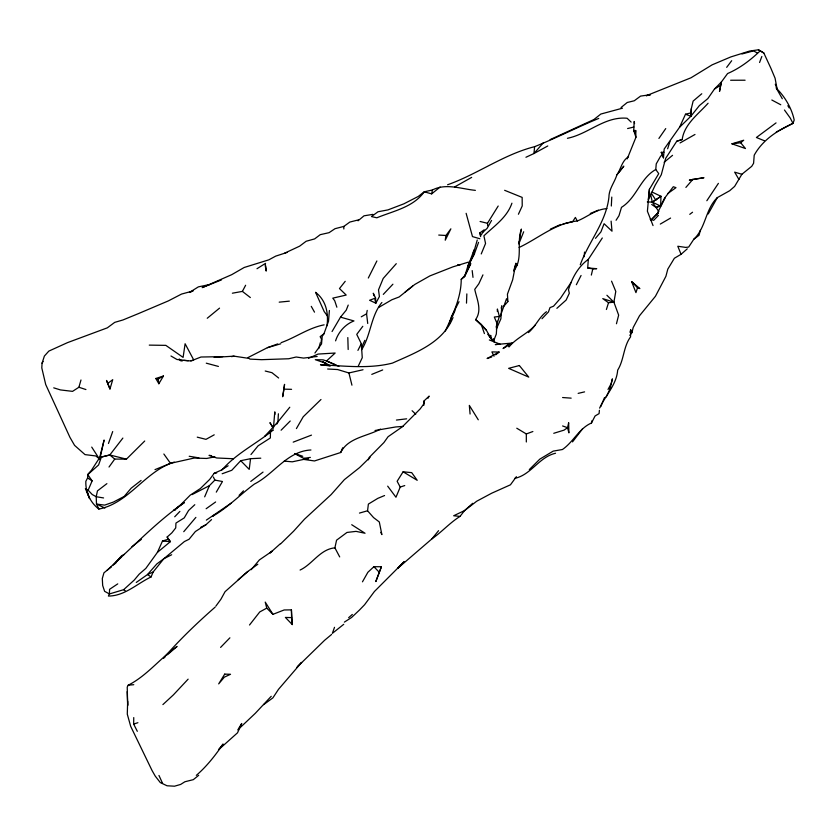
<?xml version="1.0" encoding="UTF-8"?>
<svg xmlns="http://www.w3.org/2000/svg" width="836" height="836" viewBox="0 0 836 836"><rect width="100%" height="100%" fill="white"/><g stroke="black" fill="none" stroke-linecap="round" stroke-linejoin="round"><path stroke-width="1.25" d="M127.187 691.633L127.678 705.459L127.229 687.077L128.201 685.207C147 675.697 159.927 658.381 177.075 646.427L167.409 654.787M461.221 279.37L464.576 276.674L470.783 263.601L464.952 275.41L461.221 279.37C461.242 297.48 452.684 314.994 445.285 331.046M137.313 731.312L133.655 724.07L133.75 717.581M343.826 228.98L343.868 226.41L349.824 222.062L358.383 219.899M221.885 470.051C236.274 453.342 256.412 443.874 273.278 429.913L270.477 431.167L270.362 437.959L258.073 445.839L250.967 454.533M497.159 321.202L496.323 334.045L493.773 340.565M497.336 311.452L497.389 309.006L499.364 316.436L497.106 323.647L494.306 317.032L499.364 316.436M629.822 335.34L631.953 332.613L630.699 329.823L630.553 336.887C623.322 346.689 624.126 359.835 617.679 370.149C616.529 384.821 605.619 395.125 599.6 408.114M490.638 337.66L490.701 335.34L490.701 337.828M127.657 701.331L127.291 714.163L130.688 726.359L152.058 770.531L155.256 776.132L160.293 782.569L167.033 785.777L174.515 786.195L180.639 784.44L184.881 781.764L193.325 779.654L198.686 775.317M647.315 201.925L652.341 202.113L660.618 206.105L660.983 196.324L652.038 192.019M466.488 303.134L466.843 293.906M493.648 341.715L493.794 338.57M663.857 152.298L661.255 152.309L663.47 157.847L664.192 149.017L679.574 127.239L690.891 116.235L691.278 108.805L693.128 101.093L701.77 93.757M611.315 206.022L611.785 197.077M193.22 290.907L181.548 294.063L168.381 300.887L138.494 313.584L122.944 319.969L114.731 322.362L107.311 327.848L67.497 342.635L48.843 351.099L44.381 356.063L42.061 363.2L41.8 367.924L45.708 384.529L69.942 437.353L74.571 445.369L85.011 454.606L95.774 455.954L99.62 458.985M278.388 413.789L277.928 421.866L276.862 424.03M174.243 462.109C145.182 471.086 129.078 503.147 98.867 509.072C90.246 502.488 85.429 492.164 85.836 481.327L87.581 477.931L87.79 474.608L98.585 464.973L101.386 457.041L109.809 454.972L126.445 459.142L144.722 441.011M587.708 267.959L596.726 268.68L592.808 268.899L587.708 267.959L588.314 259.39L602.307 237.978M423.768 405.46L424.103 400.883L429.14 396.097L428.042 398.197M584.197 256.756L584.542 252.064M329.384 310.49L328.517 321.223L323.94 333.804L322.226 336.291L321.536 343.92L314.932 353.011M708.092 103.246C698.259 114.229 684.276 124.125 682.176 139.56L676.784 141.2L665.613 158.453L661.297 174.724L655.184 185.205L648.266 199.961L649.405 189.323L658.726 173.648L655.779 169.489L656.239 163.877L660.659 156.092L662.76 154.932L661.255 152.309M273.456 427.907L274.793 411.866L274.929 414.395M649.405 189.323L647.398 211.226L653.031 225.584M599.391 410.309L599.088 413.601L595.086 415.962L591.47 423.006C579.129 428.283 573.35 442.056 562.44 449.517L553.213 451.116L539.805 459.142L529.303 469.592M598.743 118.419C577.101 127.312 556.327 138.003 534.622 146.666L533.953 153.531L525.938 157.262M679.574 127.239L685.51 114.229L690.891 116.235L691.278 108.805M635.444 132.715L635.705 130.541L633.761 130.395L634.169 121.481L634.566 123.571M283.989 389.158L284.564 384.361L282.662 396.755L283.989 389.158L291.565 389.325M380.777 532.333L381.885 534.601L379.304 521.967L373.577 517.599L367.558 510.775L368.383 504.087L377.83 498.35L384.57 495.539M260.79 458.18L250.549 458.692L249.222 469.383L240.716 460.699L231.76 470.292L222.157 473.761M473.73 252.399L477.241 240.005M321.139 341.694L321.526 339.113L320.146 336.657L323.94 333.804M445.964 235.48L445.243 240.204L450.876 228.834L445.964 235.48L438.733 235.062M616.456 323.751L618.65 315.13L613.906 302.193L615.787 291.419L611.555 281.168M367.725 323.48L366.576 313.813L367.223 310.407M518.644 243.704L519.104 241.259M519.564 238.824L521.413 229.074C516.303 242.597 523.388 259.223 513.659 270.937M432.421 189.981L424.228 191.81C413.433 207.192 393.317 211.017 376.848 217.788L371.466 216.566L377.997 211.769L387.935 209.899L403.851 203.838L418.313 196.418L424.228 191.81L431.658 193.868L432.421 189.981C445.985 182.948 461.232 188.978 475.381 190.357M517.474 265.106L515.906 263.34L512.656 279.841L507.431 294.178L507.86 301.577L503.774 306.279M591.47 423.006L591.961 420.717M690.891 116.235L699.356 105.618L707.841 98.585L714.466 89.044L721.374 82.012L719.514 91.396L721.374 82.012L727.581 73.547C740.006 68.186 750.613 60.014 760.185 50.839L763.832 53.013L770.907 68.301L775.077 78.208L777.093 88.95C785.37 97.519 791.734 108.377 794.2 120.018L792.988 123.373L776.32 132.036M339.698 556.922L334.902 547.841L336.563 540.192L346.971 532.448L356.031 531.372L365.039 533.253L351.716 524.715M610.061 388.918L612.401 378.854L611.085 383.797L608.023 389.451M591.334 275.086L592.808 268.899M631.953 332.613L633.186 327.534L639.488 315.778L655.445 296.268L665.905 276.319L667.807 269.108L674.37 258.261L681.068 254.301L687.276 248.825M700.317 230.339L699.063 235.271L693.88 239.159L688.645 247.08L685.656 247.393L677.797 246.254L681.068 254.301M501.203 308.212L501.83 305.777L500.868 318.871L496.323 329.123M318.704 348.612L320.345 342.624M496.103 327.21L496.772 324.828M53.734 387.852L60.474 389.931L72.554 391.363L78.897 387.256L80.987 379.983M473.26 252.796L474.085 249.922L467.543 267.51L468.703 265.2M109.976 388.959L112.735 379.669L107.698 383.463L109.976 388.959L106.527 380.443L107.698 383.463M513.774 270.477L515.906 263.34M464.576 276.674L468.515 264.04L474.482 253.621L478.537 242.398M629.936 332.268L630.699 329.823M606.393 309.498L608.524 302.736L613.906 302.193L606.905 295.254M660.618 206.105L664.39 198.435L673.293 186.741L675.99 187.651L667.661 193.628M667.63 148.766L669.981 141.441M637.513 287.783L635.945 292.621L631.598 281.575L639.874 288.587L637.513 287.783L631.598 281.575M627.209 158.882L635.935 137.292L635.705 130.541M368.383 459.842L369.251 457.396L383.923 442.557L388.071 436.726L402.335 426.809L420.215 408.877L424.134 403.464L424.103 400.883M381.415 566.745L375.834 581.501L381.415 566.745L373.911 566.693L367.871 572.284L362.469 581.825M108.461 443.456L112.703 431.554M334.515 627.324L332.341 633.364L343.732 624.314M580.268 264.751C588.638 241.698 606.142 222.167 608.922 197.202C608.911 188.936 614.533 182.499 616.895 174.86C621.043 168.872 621.754 160.982 628.536 156.666M588.314 259.39C578.104 266.694 572.085 277.98 568.48 289.747L569.326 293.258L566.15 300.04L556.87 308.327M759.579 62.491L761.836 56.493M358.247 366.178L362.26 357.703L361.319 343.711L356.742 334.39L362.793 326.301M348.215 305.077L346.25 310.125L340.503 317.147L332.059 331.537M518.884 243.725L523.691 231.771M284.25 461.117L292.286 461.817L303.708 459.403L314.472 460.96L340.733 452.495L342.676 447.782M481.243 253.945L485.549 243.475L483.908 235.815C494.337 225.887 507.013 217.517 511.925 203.19M600.77 406.63L604.491 397.581M404.739 485.57L400.225 487.054L395.961 497.242L387.674 486.155M117.751 583.873L109.558 589.338L109.422 593.957L108.387 596.058C124.679 596.047 137.073 583.622 151.055 576.965L153.166 571.96L163.835 558.73L184.401 541.55L189.082 539.251L195.363 531.539L206.001 524.684L211.56 519.595M204.674 496.845L209.397 485.674L214.862 480.104L222.46 481.505L216.284 492.132M103.58 497.942L96.224 496.73L92.221 494.515L88.146 490.199L92.117 480.888L87.79 474.608M500.356 316.029L506.543 298.703L507.86 301.577M657.681 212.574L665.226 197.756M491.902 340.147L486.364 330.21L475.59 319.624C482.362 310.156 476.865 299.382 474.743 289.371L478.819 283.812L482.947 274.877M335.581 340.848C338.35 332.028 345.31 324.243 353.962 320.94L340.503 317.147M450.897 319.927L449.371 323.386L451.513 316.436L459.016 301.691M452.422 316.468L454.962 310.699M157.44 552.335L162.487 541.028L168.255 539.241L170.408 541.634L157.44 552.335L145.83 568.407L139.152 574.196L134.293 580.027L123.665 589.673L109.422 593.957L104.625 591.324L102.671 585.482L102.305 578.491L103.957 572.817L111.481 566.798M361.737 349.594C370.944 334.922 370.808 315.883 381.895 302.486M518.414 214.246L522.218 205.969L522.155 197.4L504.641 190.305M361.403 347.734L364.83 340.346M606.278 396.881L610.604 387.747M340.733 452.495C347.922 437.688 367.286 436.371 380.474 429.098M469.853 262.88L474.482 253.621M368.31 278.022L376.879 260.957M357.923 350.388L361.319 343.711M576.349 284.721L581.072 275.483M232.377 293.206L242.388 291.398L245.627 285.254M656.991 214.904L658.193 212.689L650.701 220.38M453.018 317.534C442.819 342.927 415.471 352.719 392.418 363.106C368.937 369.073 344.401 365.886 320.47 364.768L329.29 365.802M708.228 213.943L717.309 197.63L729.703 190.712L734.625 186.407L741.877 174.275L751.731 166.322L753.591 163.281L754.208 155.214C762.568 139.957 777.511 130.416 792.988 123.373L790.229 118.022L784.461 110.007M491.558 220.443L487.064 228.416L482.926 232.136M296.414 428.586L303.228 416.767L320.982 399.503M42.061 363.2L43.117 361.403M158.85 383.734L163.448 376.022L155.809 378.489L158.85 383.734L158.161 379.063L155.809 378.489M706.838 200.734L718.396 183.356M238.406 728.825L241.719 723.485L237.508 732.817L218.499 749.808L223.097 744.03C215.354 755.368 206.628 766.518 196.303 775.38M487.754 225.72L487.461 223.285L498.193 206.022M403.098 471.797L417.216 480.303L411.709 472.643L403.098 471.797L397.131 481.296L400.225 487.054M616.069 220.255L618.985 215.709L621.493 207.338C636.687 197.85 640.104 178.35 655.779 169.489M101.386 457.041L109.809 454.972L122.871 438.074M119.548 558.761C140.354 539.366 160.857 518.811 184.411 502.509L173.836 510.399L175.56 509.814M658.904 138.442L665.738 128.587M717.309 197.63C705.302 209.23 705.918 227.82 693.88 239.159M528.415 332.603C535.615 326.604 538.938 317.272 546.451 311.724M572.524 441.889L582.546 428.805M109.014 467.031L114.731 459.079L126.445 459.142M571.197 282.307L560.507 298.222L553.547 306.195L550.004 307.606L548.437 311.964L542 318.735M516.387 476.687L510.451 484.807L491.704 493.209L476.739 501.203L464.597 510.556L453.666 515.76L460.019 516.397L464.597 510.556L472.674 503.314M215.876 606.131L220.892 599.276L225.051 591.7L247.749 571.51L257.812 564.258M228.134 465.788L220.767 470.354L214.204 473.28L209.7 479.404L200.368 488.537L190.2 495.173L180.827 504.62L173.836 510.399M726.672 67.361L731.688 60.714M251.197 569.682L259.39 559.911L272.484 550.966L270.174 552.889M618.661 172.655L623.813 166.134L616.895 174.86M345.216 281.324L339.479 288.566L346.198 295.056L332.78 298.149L334.724 300.741L336.866 307.209M289.779 407.236L277.928 421.866L264.751 436.423L270.477 431.167M344.359 622.12L351.517 617.532L359.428 610.071L364.559 604.762L374.382 591.543L404.143 561.729L397.727 568.302L431.898 538.886L438.576 530.672M249.515 625.004L259.745 611.952L266.747 608.127L272.954 614.335L284.156 609.966L291.419 609.872L292.286 624.565L285.4 617.438L291.597 617.626L292.286 624.565M595.483 238.344L600.938 231.865L604.094 223.724L612.004 231.175L611.106 221.132M183.742 531.696L195.875 517.39M535.437 324.859C527.829 333.668 516.293 337.932 508.999 346.95L507.577 344.798L503.063 348.539L507.18 346.094M215.155 607.114C197.024 622.998 179.479 639.833 163.542 658.131L165.476 656.459M685.886 187.41L692.856 179.385L703.975 177.723L689.345 180.148L692.856 179.385M543.567 142.517L533.953 153.531L547.779 145.966M87.77 474.42L91.479 470.208L99.683 457.616L104.113 440.018L99.724 459.507L91.72 447.093M396.285 263.674L383.201 278.451L378.499 289.883L379.408 296.529L375.845 303.196L369.596 300.27L375.573 298.034L373.295 293.237L373.932 295.725M188.121 679.156L173.397 694.883L162.895 704.591M113.257 565.115L121.648 555.731L124.324 554.372M271.23 696.294L255.273 713.348L237.748 729.901M383.296 294.387L392.91 284.198M658.444 215.385L653.689 220.328L650.189 219.314M174.714 516.794L179.876 511.423M658.193 212.689L650.847 220.234M220.599 647.398L229.89 637.826M239.096 495.351L243.475 490.857M297.511 666.626L301.618 662.415L278.472 689.366L272.902 697.851L263.664 704.633M115.744 562.67L120.739 557.602L107.018 570.351M281.095 430.206L290.217 421.01M296.78 667.41L324.608 640.282L331.578 634.472M370.055 457.323L359.584 467.585L344.359 479.655L331.14 494.588L304.503 519.166L293.561 531.247L280.687 543.808M194.798 504.704L188.581 510.472L184.233 517.902L175.947 523.075L175.727 527.924L171.808 532.898L167.148 537.025L168.255 539.241M231.123 503.167L206.356 520.117M114.333 564.29L116.246 562.534M664.139 162.257L672.552 155.329M270.31 552.721L280.321 543.766M348.654 617.658L352.332 614.45M247.749 571.51L238.166 579.745M740.675 142.757L743.706 140.229L731.949 143.813L745.472 148.536L740.675 142.757L731.949 143.813M358.048 220.798L364.026 215.813L372.825 214.382M207.244 318.255L219.534 308.139M495.717 354.83L499.092 352.06L491.902 351.893L494.034 356.22M621.033 107.541L627.219 102.494L634.273 100.769L640.585 96.098L650.471 94.708L646.228 95.743L690.985 77.8L712.136 64.842L730.842 56.921L749.673 51.038L758.44 49.805L763.832 53.013M431.658 193.868L440.133 187.013M405.167 292.015L412.597 286.058M131.942 546.702L141.326 539.377M141.085 480.439L131.168 488.193L124.167 496.448L113.372 502.081L104.678 505.122L96.485 504.066L96.224 496.73L97.446 490.878L106.893 483.636M650.648 194.663L652.341 202.113L660.983 196.324L652.341 202.113L658.852 211.592M250.758 481.431L263.047 472.089M212.595 516.272L214.183 515.07M689.752 214.34L692.553 212.229M776.048 122.902L756.402 137.491L764.428 140.772M479.655 233.066L484.148 229.827L481.202 235.062L479.655 233.066L480.627 236.619M206.137 508.737L215.615 501.976M213.086 516.011C228.489 507.107 240.256 494.463 254.384 484.065C274.093 474.054 287.145 451.126 310.94 449.987M136.278 582.441L147.512 574.541L153.166 571.96M460.019 516.397C449.663 522.928 441.816 531.957 431.898 538.886M256.997 268.711L265.534 263.361L265.19 265.493L266.214 271.083L265.754 265.932M714.466 89.044L720.507 85.293M300.103 570.048C312.664 564.091 320.063 549.231 334.902 547.841M509.239 344.871L512.332 343.042L495.309 344.578L500.127 344.171L489.332 339.949M378.812 307.387L391.844 299.758L399.148 296.958L414.76 284.47L429.871 275.911L452.924 266.862L468.484 262.096M660.294 224.079L670.587 218.06M158.161 379.063L163.448 376.022M247.989 357.578L267.395 347.682L277.677 343.92M680.065 142.946L694.988 134.471M361.277 316.813L366.576 313.813M454.763 186.867L471.671 177.378M214.215 434.825L205.99 439.349L197.244 437.155M499.092 352.06L487.095 358.519L491.714 356.982M192.102 494.588L209.397 485.674M651.683 204.454L656.082 207.474L660.973 204.987M200.535 527.464L206.001 524.684M171.673 554.749L163.835 558.73L156.813 563.945L147.512 574.541L151.055 576.965M284.637 253.172L299.654 246.15L306.143 241.259L314.649 238.897L320.23 234.676L329.081 232.669L334.996 228.698L343.868 226.41M555.532 453.258C538.969 457.01 531.173 474.942 514.662 478.391M519.125 247.466C538.363 238.364 555.282 223.202 577.279 220.986C587.196 217.12 595.765 209.23 606.915 208.634M550.36 229.148L560.642 224.466M308.505 358.341L318.004 354.077L335.142 353.032L326.521 360.974L323.03 359.846L315.287 359.689L326.448 363.461M550.13 139.622L593.853 119.569L600.812 114.051L622.475 108.189M598.419 210.149L590.279 213.504M221.467 279.903L202.176 287.615L231.718 274.668L244.175 267.489L268.816 259.839L275.702 256.129L287.114 252.42M371.78 374.382L382.689 369.94M154.994 469.633L170.502 463.332L194.171 458.044L206.649 458.462L214.852 456.853M293.206 442.139L311.473 435.117M447.573 184.777C477.513 174.17 503.523 154.545 534.622 146.666M516.773 428.22L526.325 433.957L532.866 431.522M191.434 291.691L189.469 292.422L198.393 286.863L209.596 284.553M507.577 344.798L512.332 343.042M281.095 342.666C295.787 337.451 308.494 327.89 324.128 324.849M567.445 138.295C588.377 134.053 604.7 116.152 627.105 118.252L631.138 122.077M133.655 724.07L137.898 722.701M553.756 433.299L564.06 430.132L567.55 427.698L568.658 422.702L568.898 432.87L567.55 427.698L562.597 425.952M676.784 141.2L682.176 139.56M656.082 207.474L659.479 206.45M267.395 347.682L280.718 343.805M359.47 513.074L367.558 510.775M741.992 53.964L753.476 50.892L757.102 52.856M685.51 114.229L690.818 112.912M627.617 128.556L633.887 127.02M578.146 393.38L584.583 391.875M327.639 369.01L337.608 369.543L348.905 372.96L363.033 369.742M563.025 223.933L572.555 221.801L575.387 217.423L577.279 220.986M240.716 460.699L250.549 458.692M231.551 356.648L234.038 356.157L248.982 358.404L249.985 359.114L261.574 359.679L288.692 358.759L296.184 357.014L303.604 358.09L317.157 356.47M375.03 430.509L395.7 426.956L403.307 426.381M294.711 453.687L303.771 458.41L310.355 457.396M190.723 360.703L193.22 360.337M214.204 473.28L216.702 472.957M396.431 420.059L406.651 418.826M279.203 302.151L289.35 301.159M128.201 685.207L133.77 684.694M214.141 357.39L234.038 356.157M222.658 356.648L200.974 357.014L190.953 360.953L183.857 360.389M730.622 80.246L745.095 80.214M149.268 345.122L165.831 345.362L183.105 357.39L185.111 343.753L193.67 359.846M233.474 458.745L216.733 457.982L209.021 455.369L211.383 455.62M562.597 397.528L571.166 398.145M162.487 541.028L170.408 541.634L167.148 537.025M303.771 458.41L308.474 458.839M457.773 264.625L460.082 264.866M188.225 360.744L177.002 359.501L170.972 356.011M189.197 456.268L198.863 457.856M206.283 363.179L218.405 366.429M480.094 221.477L487.461 223.285M265.221 371.017L271.93 372.668L278.639 378.008M479.854 238.741L472.486 236.598L466.133 213.316M741.877 174.275L734.666 172.153L738.93 179.468M613.906 302.193L602.756 298.609L608.524 302.736M78.897 387.256L85.93 389.555M294.721 453.499L302.768 456.31M335.79 364.893L326.521 360.974L338.883 366.356M104.918 508.048L96.485 504.066L98.867 509.072M771.816 100.007L780.761 104.761M330.544 365.949L322.759 361.769L329.405 365.781M88.146 490.199L86.484 489.311L89.567 498.57L85.376 488.569M758.44 49.805L760.185 50.839M87.581 477.931L92.117 480.888M182.154 361.047L179.134 359.072L180.889 360.912M123.665 589.673L125.473 591.021M242.388 291.398L250.34 297.553M475.59 319.624L481.045 324.107L486.364 330.21M109.809 454.972L114.731 459.079M412.106 410.727L415.764 414.217M373.911 566.693L379.147 572.137M494.463 341.976L487.952 334.243L489.906 337.253M327.534 316.112L324.19 311.567L315.569 292.297C326.186 300.479 328.642 313.218 327.001 325.758M163.856 454.011L170.502 463.332M651.16 193.001L655.905 200.212M272.62 426.903L269.923 422.682L273.215 427.917M272.954 614.335L265.231 602.087L266.747 608.127M478.265 419.797L469.33 405.387L470.083 414.029M787.846 105.702L789.184 107.907M776.121 87.864L782.308 98.752M311.274 306.352L314.514 312.152M213.379 476.99L214.862 480.104M158.955 775.453L162.539 783.269M635.318 133.802L633.761 130.395L635.935 137.292M775.285 84.227L777.093 88.95M481.985 326.625L484.41 333.585M374.894 299.455L375.845 303.196L375.573 298.034M348.905 372.96L351.935 385.177M662.76 154.932L663.47 157.847M472.183 270.582L472.998 277.364M347.818 337.566L348.173 349.5M291.419 609.872L291.597 617.626M526.325 433.957L526.325 441.983M224.706 674.119L218.677 683.89L224.32 677.16L230.527 674.276L224.706 674.119M519.365 365.531L508.633 368.342L528.749 377.12L519.365 365.531"/></g></svg>
